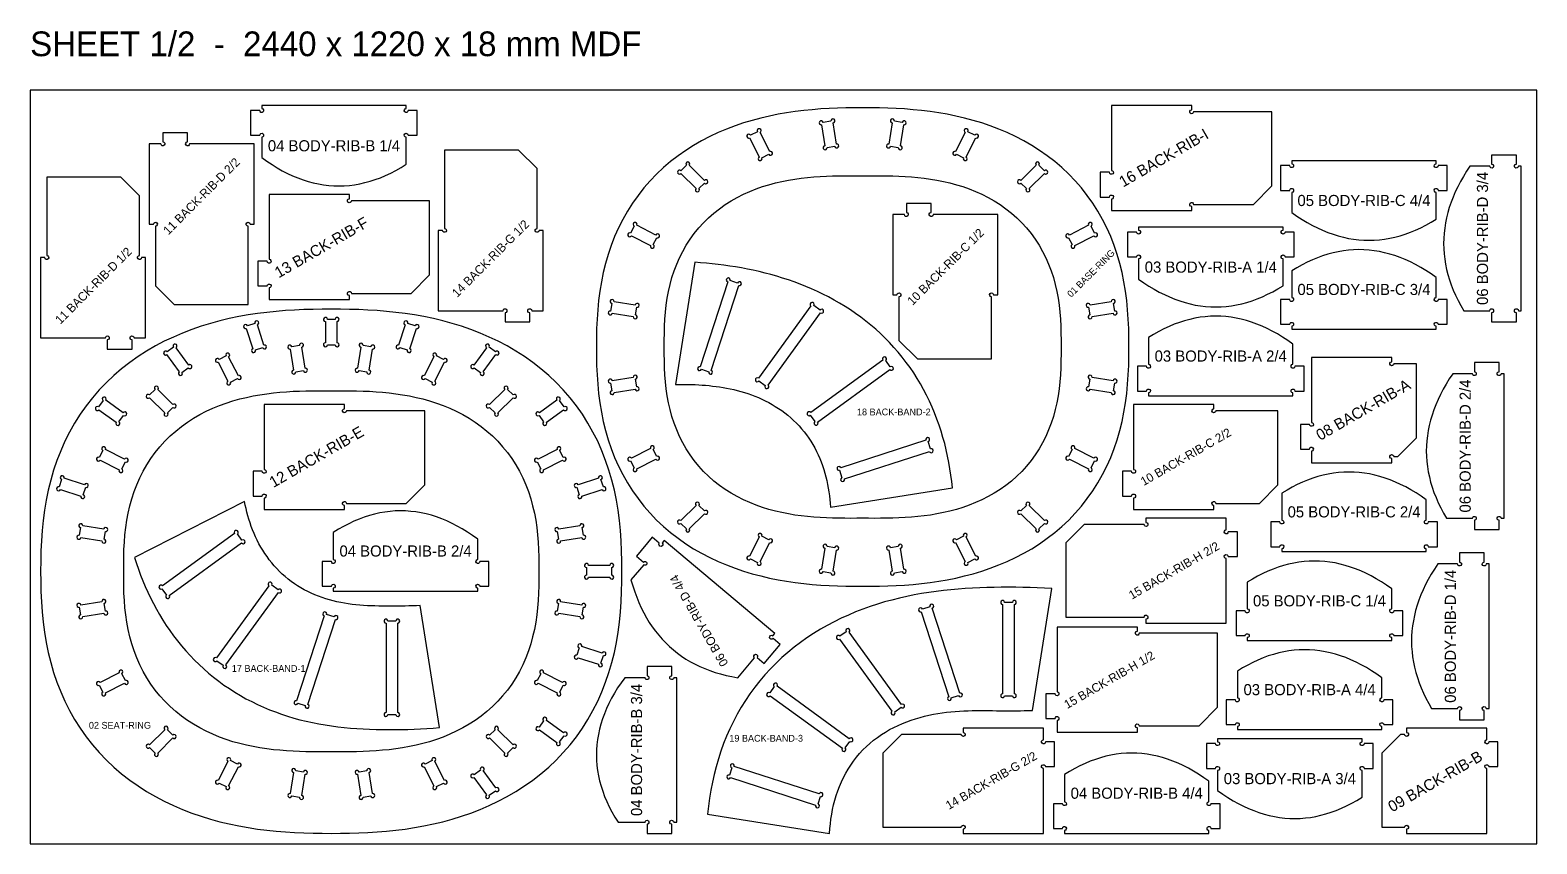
# Model space of a CAD drawing. Header units: millimetres. Extents: x 0 to 2440, y -1470 to 1317.
# Drawn here: x 0 to 2440, y 0 to 1317 of the extents above; entities that cross this region are included whole.
import ezdxf
from ezdxf.enums import TextEntityAlignment as Align

# ---------------------------------------------------------------- set-up
doc = ezdxf.new("R2010")
doc.units = ezdxf.units.MM
for name, color, linetype in [('CUT', 1, 'Continuous'), ('ENGRAVE-LABEL', 3, 'Continuous'), ('REFERENCE-SHEET', 8, 'Continuous')]:
    doc.layers.add(name, color=color, linetype=linetype)

msp = doc.modelspace()

# ---------------------------------------------------------------- linework, layer by layer
at = {"layer": 'CUT'}
for points in [[(375, 1195), (375, 1190.2, -2.414214), (371.8, 1187), (357, 1187), (357, 1147), (371.8, 1147, -2.414214), (375, 1143.8), (375, 1110.8), (383.4, 1104.9), (391.7, 1099.4), (400.1, 1094.3), (408.4, 1089.6), (416.8, 1085.3), (425.1, 1081.4), (433.5, 1077.9), (441.9, 1074.9), (450.2, 1072.2), (458.6, 1070), (466.9, 1068.2), (475.3, 1066.8), (483.6, 1065.8), (492, 1065.2), (500.4, 1065), (508.7, 1065.2), (517.1, 1065.9), (525.4, 1066.9), (533.8, 1068.4), (542.1, 1070.3), (550.5, 1072.5), (558.9, 1075.2), (567.2, 1078.3), (575.6, 1081.8), (583.9, 1085.8), (592.3, 1090.1), (600.6, 1094.8), (609, 1100), (609, 1143.8, -2.414214), (612.2, 1147), (627, 1147), (627, 1187), (612.2, 1187, -2.414214), (609, 1190.2), (609, 1195)], [(1303.1, 1129.2, 2.414214), (1305.8, 1132.8), (1300.4, 1167, 2.414214), (1296.7, 1169.7), (1284.2, 1167.7, 2.414214), (1281.6, 1164), (1287, 1129.9, 2.414214), (1290.7, 1127.2)], [(1405.7, 1127.2, 2.414214), (1409.4, 1129.9), (1414.8, 1164, 2.414214), (1412.2, 1167.7), (1399.7, 1169.7, 2.414214), (1396, 1167), (1390.6, 1132.8, 2.414214), (1393.3, 1129.2)], [(1751, 1195), (1751, 1090.2, -2.414214), (1747.8, 1087), (1733, 1087), (1733, 1047), (1747.8, 1047, -2.414214), (1751, 1043.8), (1751, 1025), (1881, 1025), (1881, 1031.8, -2.414214), (1884.2, 1035), (1981, 1035), (2011, 1065), (2011, 1185), (1884.2, 1185, -2.414214), (1881, 1188.2), (1881, 1195)], [(363, 1133), (258.2, 1133, -2.414214), (255, 1136.2), (255, 1151), (215, 1151), (215, 1136.2, -2.414214), (211.8, 1133), (193, 1133), (193, 1003), (199.8, 1003, -2.414214), (203, 999.8), (203, 903), (233, 873), (353, 873), (353, 999.8, -2.414214), (356.2, 1003), (363, 1003)], [(1196.3, 1116.3, 2.414214), (1197.7, 1120.6), (1182, 1151.4, 2.414214), (1177.7, 1152.8), (1166.4, 1147.1, 2.414214), (1165, 1142.8), (1180.7, 1111.9, 2.414214), (1185, 1110.5)], [(1511.4, 1110.5, 2.414214), (1515.7, 1111.9), (1531.4, 1142.8, 2.414214), (1530, 1147.1), (1518.7, 1152.8, 2.414214), (1514.4, 1151.4), (1498.7, 1120.6, 2.414214), (1500.1, 1116.3)], [(661, 863), (765.8, 863, -2.414214), (769, 859.8), (769, 845), (809, 845), (809, 859.8, -2.414214), (812.2, 863), (831, 863), (831, 993), (824.2, 993, -2.414214), (821, 996.2), (821, 1093), (791, 1123), (671, 1123), (671, 996.2, -2.414214), (667.8, 993), (661, 993)], [(1091.8, 1069.5, 2.414214), (1091.8, 1074), (1067.3, 1098.5, 2.414214), (1062.8, 1098.5), (1053.9, 1089.6, 2.414214), (1053.9, 1085.1), (1078.4, 1060.6, 2.414214), (1082.9, 1060.6)], [(1613.5, 1060.6, 2.414214), (1618, 1060.6), (1642.5, 1085.1, 2.414214), (1642.5, 1089.6), (1633.6, 1098.5, 2.414214), (1629.1, 1098.5), (1604.6, 1074, 2.414214), (1604.6, 1069.5)], [(2043, 1105.8), (2043, 1101, -2.414214), (2039.8, 1097.8), (2025, 1097.8), (2025, 1057.8), (2039.8, 1057.8, -2.414214), (2043, 1054.6), (2043, 1021.9), (2051.4, 1016.1), (2059.7, 1010.7), (2068.1, 1005.7), (2076.4, 1001.1), (2084.8, 996.9), (2093.1, 993.1), (2101.5, 989.7), (2109.9, 986.7), (2118.2, 984.1), (2126.6, 981.9), (2134.9, 980.1), (2143.3, 978.7), (2151.6, 977.8), (2160, 977.2), (2168.4, 977), (2176.7, 977.2), (2185.1, 977.9), (2193.4, 978.9), (2201.8, 980.3), (2210.1, 982.1), (2218.5, 984.4), (2226.9, 987), (2235.2, 990.1), (2243.6, 993.5), (2251.9, 997.4), (2260.3, 1001.6), (2268.6, 1006.3), (2277, 1011.3), (2277, 1054.6, -2.414214), (2280.2, 1057.8), (2295, 1057.8), (2295, 1097.8), (2280.2, 1097.8, -2.414214), (2277, 1101), (2277, 1105.8)], [(2414.8, 1097), (2410, 1097, -2.414214), (2406.8, 1100.2), (2406.8, 1115), (2366.8, 1115), (2366.8, 1100.2, -2.414214), (2363.6, 1097), (2331.7, 1097), (2326.1, 1088.6), (2321, 1080.3), (2316.2, 1071.9), (2311.9, 1063.6), (2307.9, 1055.2), (2304.3, 1046.9), (2301.1, 1038.5), (2298.2, 1030.1), (2295.7, 1021.8), (2293.7, 1013.4), (2292, 1005.1), (2290.7, 996.7), (2289.7, 988.4), (2289.2, 980), (2289, 971.6), (2289.2, 963.3), (2289.8, 954.9), (2290.8, 946.6), (2292.1, 938.2), (2293.9, 929.9), (2296, 921.5), (2298.5, 913.1), (2301.4, 904.8), (2304.7, 896.4), (2308.3, 888.1), (2312.4, 879.7), (2316.8, 871.4), (2321.6, 863), (2363.6, 863, -2.414214), (2366.8, 859.8), (2366.8, 845), (2406.8, 845), (2406.8, 859.8, -2.414214), (2410, 863), (2414.8, 863)], [(17, 819), (121.8, 819, -2.414214), (125, 815.8), (125, 801), (165, 801), (165, 815.8, -2.414214), (168.2, 819), (187, 819), (187, 949), (180.2, 949, -2.414214), (177, 952.2), (177, 1049), (147, 1079), (27, 1079), (27, 952.2, -2.414214), (23.8, 949), (17, 949)], [(387, 1051), (387, 946.2, -2.414214), (383.8, 943), (369, 943), (369, 903), (383.8, 903, -2.414214), (387, 899.8), (387, 881), (517, 881), (517, 887.8, -2.414214), (520.2, 891), (617, 891), (647, 921), (647, 1041), (520.2, 1041, -2.414214), (517, 1044.2), (517, 1051)], [(1567, 1018.6), (1462.2, 1018.6, -2.414214), (1459, 1021.8), (1459, 1036.6), (1419, 1036.6), (1419, 1021.8, -2.414214), (1415.8, 1018.6), (1397, 1018.6), (1397, 888.6), (1403.8, 888.6, -2.414214), (1407, 885.4), (1407, 815), (1437, 785), (1557, 785), (1557, 885.4, -2.414214), (1560.2, 888.6), (1567, 888.6)], [(1014.7, 981.2, 2.414214), (1013.3, 985.5), (982.5, 1001.2, 2.414214), (978.2, 999.8), (972.5, 988.6, 2.414214), (973.8, 984.3), (1004.7, 968.6, 2.414214), (1009, 970)], [(1687.4, 970, 2.414214), (1691.7, 968.6), (1722.6, 984.3, 2.414214), (1723.9, 988.6), (1718.2, 999.8, 2.414214), (1713.9, 1001.2), (1683.1, 985.5, 2.414214), (1681.7, 981.2)], [(1795, 998.2), (1795, 993.4, -2.414214), (1791.8, 990.2), (1777, 990.2), (1777, 950.2), (1791.8, 950.2, -2.414214), (1795, 947), (1795, 914.2), (1803.4, 908.3), (1811.7, 902.9), (1820.1, 897.9), (1828.4, 893.2), (1836.8, 889), (1845.1, 885.2), (1853.5, 881.8), (1861.9, 878.8), (1870.2, 876.1), (1878.6, 873.9), (1886.9, 872.1), (1895.3, 870.8), (1903.6, 869.8), (1912, 869.2), (1920.4, 869), (1928.7, 869.2), (1937.1, 869.9), (1945.4, 870.9), (1953.8, 872.3), (1962.1, 874.2), (1970.5, 876.4), (1978.9, 879.1), (1987.2, 882.1), (1995.6, 885.6), (2003.9, 889.5), (2012.3, 893.7), (2020.6, 898.4), (2029, 903.5), (2029, 947, -2.414214), (2032.2, 950.2), (2047, 950.2), (2047, 990.2), (2032.2, 990.2, -2.414214), (2029, 993.4), (2029, 998.2)], [(2277, 833), (2277, 837.8, -2.414214), (2280.2, 841), (2295, 841), (2295, 881), (2280.2, 881, -2.414214), (2277, 884.2), (2277, 916.9), (2268.6, 922.7), (2260.3, 928.1), (2251.9, 933.1), (2243.6, 937.7), (2235.2, 941.9), (2226.9, 945.7), (2218.5, 949.1), (2210.1, 952.1), (2201.8, 954.7), (2193.4, 956.9), (2185.1, 958.7), (2176.7, 960.1), (2168.4, 961.1), (2160, 961.6), (2151.6, 961.8), (2143.3, 961.6), (2134.9, 961), (2126.6, 959.9), (2118.2, 958.5), (2109.9, 956.7), (2101.5, 954.4), (2093.1, 951.8), (2084.8, 948.8), (2076.4, 945.3), (2068.1, 941.5), (2059.7, 937.2), (2051.4, 932.6), (2043, 927.5), (2043, 884.2, -2.414214), (2039.8, 881), (2025, 881), (2025, 841), (2039.8, 841, -2.414214), (2043, 837.8), (2043, 833)], [(1099, 764.2, 2.414214), (1103, 766.2), (1147.7, 903.8, 2.414214), (1145.7, 907.8), (1133.7, 911.7, 2.414214), (1129.6, 909.6), (1085, 772.1, 2.414214), (1087, 768.1)], [(982.5, 868.5, 2.414214), (979.8, 872.2), (945.6, 877.6, 2.414214), (942, 874.9), (940, 862.5, 2.414214), (942.7, 858.8), (976.8, 853.4, 2.414214), (980.5, 856.1)], [(1715.9, 856.1, 2.414214), (1719.6, 853.4), (1753.7, 858.8, 2.414214), (1756.4, 862.5), (1754.4, 874.9, 2.414214), (1750.8, 877.6), (1716.6, 872.2, 2.414214), (1713.9, 868.5)], [(1190.4, 741.9, 2.414214), (1194.9, 742.6), (1279.9, 859.5, 2.414214), (1279.2, 864), (1269, 871.4, 2.414214), (1264.5, 870.7), (1179.5, 753.7, 2.414214), (1180.2, 749.3)], [(2045, 725), (2045, 729.8, -2.414214), (2048.2, 733), (2063, 733), (2063, 773), (2048.2, 773, -2.414214), (2045, 776.2), (2045, 809), (2036.6, 814.8), (2028.3, 820.3), (2019.9, 825.3), (2011.6, 829.9), (2003.2, 834.1), (1994.9, 838), (1986.5, 841.4), (1978.1, 844.4), (1969.8, 847), (1961.4, 849.2), (1953.1, 851), (1944.7, 852.4), (1936.4, 853.4), (1928, 854), (1919.6, 854.2), (1911.3, 853.9), (1902.9, 853.3), (1894.6, 852.3), (1886.2, 850.8), (1877.9, 849), (1869.5, 846.7), (1861.1, 844.1), (1852.8, 841), (1844.4, 837.5), (1836.1, 833.7), (1827.7, 829.4), (1819.4, 824.7), (1811, 819.6), (1811, 776.2, -2.414214), (1807.8, 773), (1793, 773), (1793, 733), (1807.8, 733, -2.414214), (1811, 729.8), (1811, 725)], [(376.6, 803.4, 2.414214), (378.7, 807.4), (368, 840.3, 2.414214), (364, 842.4), (352, 838.5, 2.414214), (349.9, 834.4), (360.6, 801.5, 2.414214), (364.7, 799.5)], [(494, 807.9, 2.414214), (497.2, 811.1), (497.2, 845.7, 2.414214), (494, 848.9), (481.4, 848.9, 2.414214), (478.2, 845.7), (478.2, 811.1, 2.414214), (481.4, 807.9)], [(610.7, 799.5, 2.414214), (614.8, 801.5), (625.5, 834.4, 2.414214), (623.4, 838.5), (611.4, 842.4, 2.414214), (607.4, 840.3), (596.7, 807.4, 2.414214), (598.8, 803.4)], [(256.1, 770.6, 2.414214), (256.8, 775.1), (236.5, 803.1, 2.414214), (232, 803.8), (221.8, 796.4, 2.414214), (221.1, 791.9), (241.5, 763.9, 2.414214), (245.9, 763.2)], [(442.6, 766.2, 2.414214), (445.3, 769.8), (439.9, 804, 2.414214), (436.2, 806.7), (423.7, 804.7, 2.414214), (421.1, 801), (426.5, 766.9, 2.414214), (430.2, 764.2)], [(545.2, 764.2, 2.414214), (548.9, 766.9), (554.3, 801, 2.414214), (551.7, 804.7), (539.2, 806.7, 2.414214), (535.5, 804), (530.1, 769.8, 2.414214), (532.8, 766.2)], [(729.5, 763.2, 2.414214), (733.9, 763.9), (754.3, 791.9, 2.414214), (753.6, 796.4), (743.4, 803.8, 2.414214), (738.9, 803.1), (718.6, 775.1, 2.414214), (719.3, 770.6)], [(335.8, 753.3, 2.414214), (337.2, 757.6), (321.5, 788.4, 2.414214), (317.2, 789.8), (305.9, 784.1, 2.414214), (304.5, 779.8), (320.2, 748.9, 2.414214), (324.5, 747.5)], [(650.9, 747.5, 2.414214), (655.2, 748.9), (670.9, 779.8, 2.414214), (669.5, 784.1), (658.2, 789.8, 2.414214), (653.9, 788.4), (638.2, 757.6, 2.414214), (639.6, 753.3)], [(1270.8, 683.5, 2.414214), (1275.3, 682.8), (1392.2, 767.8, 2.414214), (1393, 772.3), (1385.6, 782.5, 2.414214), (1381.1, 783.2), (1264.1, 698.2, 2.414214), (1263.4, 693.7)], [(2075, 787), (2075, 682.2, -2.414214), (2071.8, 679), (2057, 679), (2057, 639), (2071.8, 639, -2.414214), (2075, 635.8), (2075, 617), (2205, 617), (2205, 623.8, -2.414214), (2208.2, 627), (2215, 627), (2245, 657), (2245, 777), (2208.2, 777, -2.414214), (2205, 780.2), (2205, 787)], [(980.5, 752.3, 2.414214), (976.8, 755), (942.7, 749.6, 2.414214), (940, 745.9), (942, 733.5, 2.414214), (945.6, 730.8), (979.8, 736.2, 2.414214), (982.5, 739.9)], [(1713.9, 739.9, 2.414214), (1716.6, 736.2), (1750.8, 730.8, 2.414214), (1754.4, 733.5), (1756.4, 745.9, 2.414214), (1753.7, 749.6), (1719.6, 755, 2.414214), (1715.9, 752.3)], [(2386.8, 761), (2382, 761, -2.414214), (2378.8, 764.2), (2378.8, 779), (2338.8, 779), (2338.8, 764.2, -2.414214), (2335.6, 761), (2303.7, 761), (2298.1, 752.6), (2293, 744.3), (2288.2, 735.9), (2283.9, 727.6), (2279.9, 719.2), (2276.3, 710.9), (2273.1, 702.5), (2270.2, 694.1), (2267.7, 685.8), (2265.7, 677.4), (2264, 669.1), (2262.7, 660.7), (2261.7, 652.4), (2261.2, 644), (2261, 635.6), (2261.2, 627.3), (2261.8, 618.9), (2262.8, 610.6), (2264.1, 602.2), (2265.9, 593.9), (2268, 585.5), (2270.5, 577.1), (2273.4, 568.8), (2276.7, 560.4), (2280.3, 552.1), (2284.4, 543.7), (2288.8, 535.4), (2293.6, 527), (2335.6, 527, -2.414214), (2338.8, 523.8), (2338.8, 509), (2378.8, 509), (2378.8, 523.8, -2.414214), (2382, 527), (2386.8, 527)], [(231.3, 706.5, 2.414214), (231.3, 711), (206.8, 735.5, 2.414214), (202.3, 735.5), (193.4, 726.6, 2.414214), (193.4, 722.1), (217.9, 697.6, 2.414214), (222.4, 697.6)], [(753, 697.6, 2.414214), (757.5, 697.6), (782, 722.1, 2.414214), (782, 726.6), (773.1, 735.5, 2.414214), (768.6, 735.5), (744.1, 711, 2.414214), (744.1, 706.5)], [(151.3, 693.4, 2.414214), (150.6, 697.9), (122.6, 718.2, 2.414214), (118.1, 717.5), (110.7, 707.3, 2.414214), (111.4, 702.8), (139.4, 682.5, 2.414214), (143.9, 683.2)], [(379, 711), (379, 606.2, -2.414214), (375.8, 603), (361, 603), (361, 563), (375.8, 563, -2.414214), (379, 559.8), (379, 541), (509, 541), (509, 547.8, -2.414214), (512.2, 551), (609, 551), (639, 581), (639, 701), (512.2, 701, -2.414214), (509, 704.2), (509, 711)], [(831.5, 683.2, 2.414214), (836, 682.5), (864, 702.8, 2.414214), (864.7, 707.3), (857.3, 717.5, 2.414214), (852.8, 718.2), (824.8, 697.9, 2.414214), (824.1, 693.4)], [(1787, 711), (1787, 606.2, -2.414214), (1783.8, 603), (1769, 603), (1769, 563), (1783.8, 563, -2.414214), (1787, 559.8), (1787, 541), (1917, 541), (1917, 547.8, -2.414214), (1920.2, 551), (1990.6, 551), (2020.6, 581), (2020.6, 701), (1920.2, 701, -2.414214), (1917, 704.2), (1917, 711)], [(154.2, 618.2, 2.414214), (152.8, 622.5), (122, 638.2, 2.414214), (117.7, 636.8), (112, 625.6, 2.414214), (113.3, 621.3), (144.2, 605.6, 2.414214), (148.5, 607)], [(826.9, 607, 2.414214), (831.2, 605.6), (862.1, 621.3, 2.414214), (863.4, 625.6), (857.7, 636.8, 2.414214), (853.4, 638.2), (822.6, 622.5, 2.414214), (821.2, 618.2)], [(1009, 638.4, 2.414214), (1004.7, 639.8), (973.8, 624.1, 2.414214), (972.5, 619.8), (978.2, 608.6, 2.414214), (982.5, 607.2), (1013.3, 622.9, 2.414214), (1014.7, 627.2)], [(1314.7, 592.7, 2.414214), (1318.7, 590.6), (1456.2, 635.3, 2.414214), (1458.3, 639.3), (1454.4, 651.3, 2.414214), (1450.4, 653.4), (1312.8, 608.7, 2.414214), (1310.8, 604.7)], [(1681.7, 627.2, 2.414214), (1683.1, 622.9), (1713.9, 607.2, 2.414214), (1718.2, 608.6), (1723.9, 619.8, 2.414214), (1722.6, 624.1), (1691.7, 639.8, 2.414214), (1687.4, 638.4)], [(90, 577.1, 2.414214), (87.9, 581.1), (55, 591.8, 2.414214), (51, 589.7), (47.1, 577.7, 2.414214), (49.1, 573.7), (82, 563, 2.414214), (86.1, 565.1)], [(889.3, 565.1, 2.414214), (893.4, 563), (926.3, 573.7, 2.414214), (928.3, 577.7), (924.4, 589.7, 2.414214), (920.4, 591.8), (887.5, 581.1, 2.414214), (885.4, 577.1)], [(2261, 473), (2261, 477.8, -2.414214), (2264.2, 481), (2279, 481), (2279, 521), (2264.2, 521, -2.414214), (2261, 524.2), (2261, 556.9), (2252.6, 562.7), (2244.3, 568.1), (2235.9, 573.1), (2227.6, 577.7), (2219.2, 581.9), (2210.9, 585.7), (2202.5, 589.1), (2194.1, 592.1), (2185.8, 594.7), (2177.4, 596.9), (2169.1, 598.7), (2160.7, 600.1), (2152.4, 601.1), (2144, 601.6), (2135.6, 601.8), (2127.3, 601.6), (2118.9, 601), (2110.6, 599.9), (2102.2, 598.5), (2093.9, 596.7), (2085.5, 594.4), (2077.1, 591.8), (2068.8, 588.8), (2060.4, 585.3), (2052.1, 581.5), (2043.7, 577.2), (2035.4, 572.6), (2027, 567.5), (2027, 524.2, -2.414214), (2023.8, 521), (2009, 521), (2009, 481), (2023.8, 481, -2.414214), (2027, 477.8), (2027, 473)], [(725, 409), (725, 413.8, -2.414214), (728.2, 417), (743, 417), (743, 457), (728.2, 457, -2.414214), (725, 460.2), (725, 493.2), (716.6, 499.1), (708.3, 504.6), (699.9, 509.7), (691.6, 514.4), (683.2, 518.7), (674.9, 522.6), (666.5, 526.1), (658.1, 529.1), (649.8, 531.8), (641.4, 534), (633.1, 535.8), (624.7, 537.2), (616.4, 538.2), (608, 538.8), (599.6, 539), (591.3, 538.8), (582.9, 538.1), (574.6, 537.1), (566.2, 535.6), (557.9, 533.7), (549.5, 531.5), (541.1, 528.8), (532.8, 525.7), (524.4, 522.2), (516.1, 518.2), (507.7, 513.9), (499.4, 509.2), (491, 504), (491, 460.2, -2.414214), (487.8, 457), (473, 457), (473, 417), (487.8, 417, -2.414214), (491, 413.8), (491, 409)], [(1082.9, 547.8, 2.414214), (1078.4, 547.8), (1053.9, 523.3, 2.414214), (1053.9, 518.8), (1062.8, 509.9, 2.414214), (1067.3, 509.9), (1091.8, 534.4, 2.414214), (1091.8, 538.9)], [(1604.6, 538.9, 2.414214), (1604.6, 534.4), (1629.1, 509.9, 2.414214), (1633.6, 509.9), (1642.5, 518.8, 2.414214), (1642.5, 523.3), (1618, 547.8, 2.414214), (1613.5, 547.8)], [(122, 505.5, 2.414214), (119.3, 509.2), (85.1, 514.6, 2.414214), (81.5, 511.9), (79.5, 499.5, 2.414214), (82.2, 495.8), (116.3, 490.4, 2.414214), (120, 493.1)], [(855.4, 493.1, 2.414214), (859.1, 490.4), (893.2, 495.8, 2.414214), (895.9, 499.5), (893.9, 511.9, 2.414214), (890.3, 514.6), (856.1, 509.2, 2.414214), (853.4, 505.5)], [(1937, 357), (1937, 461.8, -2.414214), (1940.2, 465), (1955, 465), (1955, 505), (1940.2, 505, -2.414214), (1937, 508.2), (1937, 527), (1807, 527), (1807, 520.2, -2.414214), (1803.8, 517), (1707, 517), (1677, 487), (1677, 367), (1803.8, 367, -2.414214), (1807, 363.8), (1807, 357)], [(335.6, 501.7, 2.414214), (331.2, 502.4), (214.2, 417.4, 2.414214), (213.5, 413), (220.9, 402.8, 2.414214), (225.4, 402.1), (342.3, 487.1, 2.414214), (343, 491.5)], [(1026.5, 490.9), (1023.4, 487.2, -2.414214), (1018.9, 486.8), (1007.5, 496.3), (981.8, 465.7), (993.2, 456.1, -2.414214), (993.6, 451.6), (973, 427.1), (975.9, 417.5), (979, 408.2), (982.3, 399.2), (985.9, 390.5), (989.7, 382.1), (993.8, 373.9), (998.1, 366.1), (1002.7, 358.5), (1007.5, 351.3), (1012.6, 344.3), (1017.9, 337.6), (1023.5, 331.3), (1029.3, 325.2), (1035.3, 319.4), (1041.6, 313.9), (1048.1, 308.7), (1054.9, 303.8), (1062, 299.1), (1069.2, 294.8), (1076.8, 290.8), (1084.5, 287), (1092.5, 283.6), (1100.8, 280.4), (1109.3, 277.5), (1118.1, 275), (1127, 272.7), (1136.3, 270.7), (1145.8, 269), (1172.8, 301.2, -2.414214), (1177.3, 301.6), (1188.7, 292.1), (1214.4, 322.7), (1203, 332.3, -2.414214), (1202.6, 336.8), (1205.7, 340.4)], [(1185, 497.9, 2.414214), (1180.7, 496.5), (1165, 465.6, 2.414214), (1166.4, 461.3), (1177.7, 455.6, 2.414214), (1182, 457), (1197.7, 487.8, 2.414214), (1196.3, 492.1)], [(1500.1, 492.1, 2.414214), (1498.7, 487.8), (1514.4, 457, 2.414214), (1518.7, 455.6), (1530, 461.3, 2.414214), (1531.4, 465.6), (1515.7, 496.5, 2.414214), (1511.4, 497.9)], [(1290.7, 481.2, 2.414214), (1287, 478.5), (1281.6, 444.4, 2.414214), (1284.2, 440.7), (1296.7, 438.7, 2.414214), (1300.4, 441.4), (1305.8, 475.6, 2.414214), (1303.1, 479.2)], [(1393.3, 479.2, 2.414214), (1390.6, 475.6), (1396, 441.4, 2.414214), (1399.7, 438.7), (1412.2, 440.7, 2.414214), (1414.8, 444.4), (1409.4, 478.5, 2.414214), (1405.7, 481.2)], [(2362.8, 453), (2358, 453, -2.414214), (2354.8, 456.2), (2354.8, 471), (2314.8, 471), (2314.8, 456.2, -2.414214), (2311.6, 453), (2279.7, 453), (2274.1, 444.6), (2269, 436.3), (2264.2, 427.9), (2259.9, 419.6), (2255.9, 411.2), (2252.3, 402.9), (2249.1, 394.5), (2246.2, 386.1), (2243.7, 377.8), (2241.7, 369.4), (2240, 361.1), (2238.7, 352.7), (2237.7, 344.4), (2237.2, 336), (2237, 327.6), (2237.2, 319.3), (2237.8, 310.9), (2238.8, 302.6), (2240.1, 294.2), (2241.9, 285.9), (2244, 277.5), (2246.5, 269.1), (2249.4, 260.8), (2252.7, 252.4), (2256.3, 244.1), (2260.4, 235.7), (2264.8, 227.4), (2269.6, 219), (2311.6, 219, -2.414214), (2314.8, 215.8), (2314.8, 201), (2354.8, 201), (2354.8, 215.8, -2.414214), (2358, 219), (2362.8, 219)], [(900.9, 434.9, 2.414214), (904.1, 431.7), (938.7, 431.7, 2.414214), (941.9, 434.9), (941.9, 447.5, 2.414214), (938.7, 450.7), (904.1, 450.7, 2.414214), (900.9, 447.5)], [(2205, 329), (2205, 333.8, -2.414214), (2208.2, 337), (2223, 337), (2223, 377), (2208.2, 377, -2.414214), (2205, 380.2), (2205, 412.9), (2196.6, 418.7), (2188.3, 424.1), (2179.9, 429.1), (2171.6, 433.7), (2163.2, 437.9), (2154.9, 441.7), (2146.5, 445.1), (2138.1, 448.1), (2129.8, 450.7), (2121.4, 452.9), (2113.1, 454.7), (2104.7, 456.1), (2096.4, 457.1), (2088, 457.6), (2079.6, 457.8), (2071.3, 457.6), (2062.9, 457), (2054.6, 455.9), (2046.2, 454.5), (2037.9, 452.7), (2029.5, 450.4), (2021.1, 447.8), (2012.8, 444.8), (2004.4, 441.3), (1996.1, 437.5), (1987.7, 433.2), (1979.4, 428.6), (1971, 423.5), (1971, 380.2, -2.414214), (1967.8, 377), (1953, 377), (1953, 337), (1967.8, 337, -2.414214), (1971, 333.8), (1971, 329)], [(391.2, 418.6, 2.414214), (386.7, 417.8), (301.7, 300.9, 2.414214), (302.4, 296.4), (312.6, 289, 2.414214), (317.1, 289.7), (402.1, 406.7, 2.414214), (401.4, 411.1)], [(120, 389.3, 2.414214), (116.3, 392), (82.2, 386.6, 2.414214), (79.5, 382.9), (81.5, 370.5, 2.414214), (85.1, 367.8), (119.3, 373.2, 2.414214), (122, 376.9)], [(853.4, 376.9, 2.414214), (856.1, 373.2), (890.3, 367.8, 2.414214), (893.9, 370.5), (895.9, 382.9, 2.414214), (893.2, 386.6), (859.1, 392, 2.414214), (855.4, 389.3)], [(1590.7, 239.8, 2.414214), (1593.9, 243), (1593.9, 387.6, 2.414214), (1590.7, 390.8), (1578.1, 390.8, 2.414214), (1574.9, 387.6), (1574.9, 243, 2.414214), (1578.1, 239.8)], [(480.2, 371.2, 2.414214), (476.2, 369.1), (431.5, 231.6, 2.414214), (433.6, 227.6), (445.6, 223.7, 2.414214), (449.6, 225.7), (494.3, 363.2, 2.414214), (492.2, 367.3)], [(1503.6, 240.1, 2.414214), (1505.6, 244.1), (1461, 381.6, 2.414214), (1456.9, 383.7), (1444.9, 379.8, 2.414214), (1442.9, 375.8), (1487.6, 238.2, 2.414214), (1491.6, 236.2)], [(579.5, 360.5, 2.414214), (576.3, 357.3), (576.3, 212.7, 2.414214), (579.5, 209.5), (592.1, 209.5, 2.414214), (595.3, 212.7), (595.3, 357.3, 2.414214), (592.1, 360.5)], [(1410.4, 221.3, 2.414214), (1411.1, 225.7), (1326.1, 342.7, 2.414214), (1321.6, 343.4), (1311.4, 336, 2.414214), (1310.7, 331.5), (1395.7, 214.6, 2.414214), (1400.2, 213.9)], [(1663, 351), (1663, 246.2, -2.414214), (1659.8, 243), (1645, 243), (1645, 203), (1659.8, 203, -2.414214), (1663, 199.8), (1663, 181), (1793, 181), (1793, 187.8, -2.414214), (1796.2, 191), (1893, 191), (1923, 221), (1923, 341), (1796.2, 341, -2.414214), (1793, 344.2), (1793, 351)], [(885.4, 305.3, 2.414214), (887.5, 301.3), (920.4, 290.6, 2.414214), (924.4, 292.7), (928.3, 304.7, 2.414214), (926.3, 308.7), (893.4, 319.4, 2.414214), (889.3, 317.3)], [(2189, 185), (2189, 189.8, -2.414214), (2192.2, 193), (2207, 193), (2207, 233), (2192.2, 233, -2.414214), (2189, 236.2), (2189, 269), (2180.6, 274.8), (2172.3, 280.3), (2163.9, 285.3), (2155.6, 289.9), (2147.2, 294.1), (2138.9, 298), (2130.5, 301.4), (2122.1, 304.4), (2113.8, 307), (2105.4, 309.2), (2097.1, 311), (2088.7, 312.4), (2080.4, 313.4), (2072, 314), (2063.6, 314.2), (2055.3, 313.9), (2046.9, 313.3), (2038.6, 312.3), (2030.2, 310.8), (2021.9, 309), (2013.5, 306.7), (2005.1, 304.1), (1996.8, 301), (1988.4, 297.5), (1980.1, 293.7), (1971.7, 289.4), (1963.4, 284.7), (1955, 279.6), (1955, 236.2, -2.414214), (1951.8, 233), (1937, 233), (1937, 193), (1951.8, 193, -2.414214), (1955, 189.8), (1955, 185)], [(148.5, 275.4, 2.414214), (144.2, 276.8), (113.3, 261.1, 2.414214), (112, 256.8), (117.7, 245.6, 2.414214), (122, 244.2), (152.8, 259.9, 2.414214), (154.2, 264.2)], [(821.2, 264.2, 2.414214), (822.6, 259.9), (853.4, 244.2, 2.414214), (857.7, 245.6), (863.4, 256.8, 2.414214), (862.1, 261.1), (831.2, 276.8, 2.414214), (826.9, 275.4)], [(1047, 269), (1042.2, 269, -2.414214), (1039, 272.2), (1039, 287), (999, 287), (999, 272.2, -2.414214), (995.8, 269), (962.8, 269), (956.9, 260.6), (951.4, 252.3), (946.3, 243.9), (941.6, 235.6), (937.3, 227.2), (933.4, 218.9), (929.9, 210.5), (926.9, 202.1), (924.2, 193.8), (922, 185.4), (920.2, 177.1), (918.8, 168.7), (917.8, 160.4), (917.2, 152), (917, 143.6), (917.2, 135.3), (917.9, 126.9), (918.9, 118.6), (920.4, 110.2), (922.3, 101.9), (924.5, 93.5), (927.2, 85.1), (930.3, 76.8), (933.8, 68.4), (937.8, 60.1), (942.1, 51.7), (946.8, 43.4), (952, 35), (995.8, 35, -2.414214), (999, 31.8), (999, 17), (1039, 17), (1039, 31.8, -2.414214), (1042.2, 35), (1047, 35)], [(1327.2, 165.7, 2.414214), (1326.5, 170.2), (1209.5, 255.2, 2.414214), (1205, 254.5), (1197.6, 244.3, 2.414214), (1198.4, 239.8), (1315.3, 154.8, 2.414214), (1319.8, 155.5)], [(824.1, 189, 2.414214), (824.8, 184.5), (852.8, 164.2, 2.414214), (857.3, 164.9), (864.7, 175.1, 2.414214), (864, 179.6), (836, 199.9, 2.414214), (831.5, 199.2)], [(222.4, 184.8, 2.414214), (217.9, 184.8), (193.4, 160.3, 2.414214), (193.4, 155.8), (202.3, 146.9, 2.414214), (206.8, 146.9), (231.3, 171.4, 2.414214), (231.3, 175.9)], [(744.1, 175.9, 2.414214), (744.1, 171.4), (768.6, 146.9, 2.414214), (773.1, 146.9), (782, 155.8, 2.414214), (782, 160.3), (757.5, 184.8, 2.414214), (753, 184.8)], [(1641, 17), (1641, 121.8, -2.414214), (1644.2, 125), (1659, 125), (1659, 165), (1644.2, 165, -2.414214), (1641, 168.2), (1641, 187), (1511, 187), (1511, 180.2, -2.414214), (1507.8, 177), (1411, 177), (1381, 147), (1381, 27), (1507.8, 27, -2.414214), (1511, 23.8), (1511, 17)], [(2359, 17), (2359, 121.8, -2.414214), (2362.2, 125), (2377, 125), (2377, 165), (2362.2, 165, -2.414214), (2359, 168.2), (2359, 187), (2229, 187), (2229, 180.2, -2.414214), (2225.8, 177), (2219, 177), (2189, 147), (2189, 27), (2225.8, 27, -2.414214), (2229, 23.8), (2229, 17)], [(1909, 17), (1909, 21.8, -2.414214), (1912.2, 25), (1927, 25), (1927, 65), (1912.2, 65, -2.414214), (1909, 68.2), (1909, 101.2), (1900.6, 107.1), (1892.3, 112.6), (1883.9, 117.7), (1875.6, 122.4), (1867.2, 126.7), (1858.9, 130.6), (1850.5, 134.1), (1842.1, 137.1), (1833.8, 139.8), (1825.4, 142), (1817.1, 143.8), (1808.7, 145.2), (1800.4, 146.2), (1792, 146.8), (1783.6, 147), (1775.3, 146.8), (1766.9, 146.1), (1758.6, 145.1), (1750.2, 143.6), (1741.9, 141.7), (1733.5, 139.5), (1725.1, 136.8), (1716.8, 133.7), (1708.4, 130.2), (1700.1, 126.2), (1691.7, 121.9), (1683.4, 117.2), (1675, 112), (1675, 68.2, -2.414214), (1671.8, 65), (1657, 65), (1657, 25), (1671.8, 25, -2.414214), (1675, 21.8), (1675, 17)], [(1923, 170.2), (1923, 165.4, -2.414214), (1919.8, 162.2), (1905, 162.2), (1905, 122.2), (1919.8, 122.2, -2.414214), (1923, 119), (1923, 86.2), (1931.4, 80.3), (1939.7, 74.9), (1948.1, 69.9), (1956.4, 65.2), (1964.8, 61), (1973.1, 57.2), (1981.5, 53.8), (1989.9, 50.8), (1998.2, 48.1), (2006.6, 45.9), (2014.9, 44.1), (2023.3, 42.8), (2031.6, 41.8), (2040, 41.2), (2048.4, 41), (2056.7, 41.2), (2065.1, 41.9), (2073.4, 42.9), (2081.8, 44.3), (2090.1, 46.2), (2098.5, 48.4), (2106.9, 51.1), (2115.2, 54.1), (2123.6, 57.6), (2131.9, 61.5), (2140.3, 65.7), (2148.6, 70.4), (2157, 75.5), (2157, 119, -2.414214), (2160.2, 122.2), (2175, 122.2), (2175, 162.2), (2160.2, 162.2, -2.414214), (2157, 165.4), (2157, 170.2)], [(324.5, 134.9, 2.414214), (320.2, 133.5), (304.5, 102.6, 2.414214), (305.9, 98.3), (317.2, 92.6, 2.414214), (321.5, 94), (337.2, 124.8, 2.414214), (335.8, 129.1)], [(639.6, 129.1, 2.414214), (638.2, 124.8), (653.9, 94, 2.414214), (658.2, 92.6), (669.5, 98.3, 2.414214), (670.9, 102.6), (655.2, 133.5, 2.414214), (650.9, 134.9)], [(719.3, 111.8, 2.414214), (718.6, 107.3), (738.9, 79.3, 2.414214), (743.4, 78.6), (753.6, 86, 2.414214), (754.3, 90.5), (733.9, 118.5, 2.414214), (729.5, 119.2)], [(1279.8, 76.7, 2.414214), (1277.8, 80.7), (1140.2, 125.4, 2.414214), (1136.2, 123.3), (1132.3, 111.3, 2.414214), (1134.4, 107.3), (1271.9, 62.6, 2.414214), (1275.9, 64.7)], [(430.2, 118.2, 2.414214), (426.5, 115.5), (421.1, 81.4, 2.414214), (423.7, 77.7), (436.2, 75.7, 2.414214), (439.9, 78.4), (445.3, 112.6, 2.414214), (442.6, 116.2)], [(532.8, 116.2, 2.414214), (530.1, 112.6), (535.5, 78.4, 2.414214), (539.2, 75.7), (551.7, 77.7, 2.414214), (554.3, 81.4), (548.9, 115.5, 2.414214), (545.2, 118.2)]]:
    msp.add_lwpolyline(points, format="xyb", close=True, dxfattribs=at)
for points in [[(1779.4, 804.2), (1779.3, 819.3), (1779, 834.3), (1778.4, 849.4), (1777.3, 864.5), (1775.8, 879.6), (1773.9, 894.7), (1771.4, 909.7), (1768.3, 924.7), (1764.6, 939.5), (1760.4, 954.2), (1755.4, 968.7), (1749.9, 983), (1743.6, 997.1), (1736.7, 1010.8), (1729.1, 1024.1), (1720.9, 1037.1), (1712, 1049.6), (1702.6, 1061.7), (1692.5, 1073.2), (1681.9, 1084.2), (1670.8, 1094.7), (1659.2, 1104.5), (1647.2, 1113.8), (1634.8, 1122.5), (1622.1, 1130.6), (1609, 1138.1), (1595.8, 1145), (1582.3, 1151.3), (1568.7, 1157), (1554.9, 1162.2), (1541.1, 1166.9), (1527.2, 1171.1), (1513.2, 1174.8), (1499.3, 1178.1), (1485.3, 1180.9), (1471.4, 1183.3), (1457.5, 1185.3), (1443.7, 1187), (1429.9, 1188.4), (1416.1, 1189.5), (1402.5, 1190.3), (1388.8, 1190.8), (1375.3, 1191.2), (1361.7, 1191.4), (1348.2, 1191.4), (1334.7, 1191.4), (1321.1, 1191.2), (1307.6, 1190.8), (1293.9, 1190.3), (1280.3, 1189.5), (1266.5, 1188.4), (1252.7, 1187), (1238.9, 1185.3), (1225, 1183.3), (1211.1, 1180.9), (1197.1, 1178.1), (1183.2, 1174.8), (1169.2, 1171.1), (1155.3, 1166.9), (1141.5, 1162.2), (1127.7, 1157), (1114.1, 1151.3), (1100.6, 1145), (1087.4, 1138.1), (1074.3, 1130.6), (1061.6, 1122.5), (1049.2, 1113.8), (1037.2, 1104.5), (1025.6, 1094.7), (1014.5, 1084.2), (1003.9, 1073.2), (993.8, 1061.7), (984.4, 1049.6), (975.5, 1037.1), (967.3, 1024.1), (959.7, 1010.8), (952.8, 997.1), (946.5, 983), (941, 968.7), (936, 954.2), (931.8, 939.5), (928.1, 924.7), (925, 909.7), (922.5, 894.7), (920.6, 879.6), (919.1, 864.5), (918, 849.4), (917.4, 834.3), (917.1, 819.3), (917, 804.2), (917.1, 789.1), (917.4, 774.1), (918, 759), (919.1, 743.9), (920.6, 728.8), (922.5, 713.7), (925, 698.7), (928.1, 683.7), (931.8, 668.9), (936, 654.2), (941, 639.7), (946.5, 625.4), (952.8, 611.3), (959.7, 597.6), (967.3, 584.3), (975.5, 571.3), (984.4, 558.8), (993.8, 546.7), (1003.9, 535.2), (1014.5, 524.2), (1025.6, 513.7), (1037.2, 503.9), (1049.2, 494.6), (1061.6, 485.9), (1074.3, 477.8), (1087.4, 470.3), (1100.6, 463.4), (1114.1, 457.1), (1127.7, 451.4), (1141.5, 446.2), (1155.3, 441.5), (1169.2, 437.3), (1183.2, 433.6), (1197.1, 430.3), (1211.1, 427.5), (1225, 425.1), (1238.9, 423.1), (1252.7, 421.4), (1266.5, 420), (1280.3, 418.9), (1293.9, 418.1), (1307.6, 417.6), (1321.1, 417.2), (1334.7, 417), (1348.2, 417), (1361.7, 417), (1375.3, 417.2), (1388.8, 417.6), (1402.5, 418.1), (1416.1, 418.9), (1429.9, 420), (1443.7, 421.4), (1457.5, 423.1), (1471.4, 425.1), (1485.3, 427.5), (1499.3, 430.3), (1513.2, 433.6), (1527.2, 437.3), (1541.1, 441.5), (1554.9, 446.2), (1568.7, 451.4), (1582.3, 457.1), (1595.8, 463.4), (1609, 470.3), (1622.1, 477.8), (1634.8, 485.9), (1647.2, 494.6), (1659.2, 503.9), (1670.8, 513.7), (1681.9, 524.2), (1692.5, 535.2), (1702.6, 546.7), (1712, 558.8), (1720.9, 571.3), (1729.1, 584.3), (1736.7, 597.6), (1743.6, 611.3), (1749.9, 625.4), (1755.4, 639.7), (1760.4, 654.2), (1764.6, 668.9), (1768.3, 683.7), (1771.4, 698.7), (1773.9, 713.7), (1775.8, 728.8), (1777.3, 743.9), (1778.4, 759), (1779, 774.1), (1779.3, 789.1)], [(1669.4, 793), (1669.3, 781.7), (1669, 770.5), (1668.4, 759.2), (1667.5, 747.9), (1666.3, 736.6), (1664.6, 725.3), (1662.6, 714.1), (1660, 702.9), (1657, 691.8), (1653.4, 680.9), (1649.4, 670.1), (1644.7, 659.6), (1639.6, 649.3), (1633.9, 639.3), (1627.6, 629.6), (1620.9, 620.3), (1613.6, 611.4), (1605.8, 602.9), (1597.6, 594.9), (1589, 587.3), (1580.1, 580.3), (1570.8, 573.7), (1561.2, 567.6), (1551.4, 562.1), (1541.3, 557), (1531.1, 552.4), (1520.8, 548.3), (1510.4, 544.6), (1499.9, 541.4), (1489.4, 538.6), (1478.9, 536.2), (1468.5, 534.1), (1458, 532.3), (1447.7, 530.9), (1437.4, 529.7), (1427.2, 528.8), (1417, 528.1), (1407, 527.6), (1397, 527.2), (1387.2, 527), (1377.3, 527), (1367.6, 526.9), (1357.9, 527), (1348.2, 527), (1338.5, 527), (1328.8, 526.9), (1319.1, 527), (1309.2, 527), (1299.4, 527.2), (1289.4, 527.6), (1279.4, 528.1), (1269.2, 528.8), (1259, 529.7), (1248.7, 530.9), (1238.4, 532.3), (1227.9, 534.1), (1217.5, 536.2), (1207, 538.6), (1196.5, 541.4), (1186, 544.6), (1175.6, 548.3), (1165.3, 552.4), (1155.1, 557), (1145, 562.1), (1135.2, 567.6), (1125.6, 573.7), (1116.3, 580.3), (1107.4, 587.3), (1098.8, 594.9), (1090.6, 602.9), (1082.8, 611.4), (1075.5, 620.3), (1068.8, 629.6), (1062.5, 639.3), (1056.8, 649.3), (1051.7, 659.6), (1047, 670.1), (1043, 680.9), (1039.4, 691.8), (1036.4, 702.9), (1033.8, 714.1), (1031.8, 725.3), (1030.1, 736.6), (1028.9, 747.9), (1028, 759.2), (1027.4, 770.5), (1027.1, 781.7), (1027, 793), (1027, 804.2), (1027, 815.4), (1027.1, 826.7), (1027.4, 837.9), (1028, 849.2), (1028.9, 860.5), (1030.1, 871.8), (1031.8, 883.1), (1033.8, 894.3), (1036.4, 905.5), (1039.4, 916.6), (1043, 927.5), (1047, 938.3), (1051.7, 948.8), (1056.8, 959.1), (1062.5, 969.1), (1068.8, 978.8), (1075.5, 988.1), (1082.8, 997), (1090.6, 1005.5), (1098.8, 1013.5), (1107.4, 1021.1), (1116.3, 1028.1), (1125.6, 1034.7), (1135.2, 1040.8), (1145, 1046.3), (1155.1, 1051.4), (1165.3, 1056), (1175.6, 1060.1), (1186, 1063.8), (1196.5, 1067), (1207, 1069.8), (1217.5, 1072.2), (1227.9, 1074.3), (1238.4, 1076.1), (1248.7, 1077.5), (1259, 1078.7), (1269.2, 1079.6), (1279.4, 1080.3), (1289.4, 1080.8), (1299.4, 1081.2), (1309.2, 1081.4), (1319.1, 1081.4), (1328.8, 1081.5), (1338.5, 1081.4), (1348.2, 1081.4), (1357.9, 1081.4), (1367.6, 1081.5), (1377.3, 1081.4), (1387.2, 1081.4), (1397, 1081.2), (1407, 1080.8), (1417, 1080.3), (1427.2, 1079.6), (1437.4, 1078.7), (1447.7, 1077.5), (1458, 1076.1), (1468.5, 1074.3), (1478.9, 1072.2), (1489.4, 1069.8), (1499.9, 1067), (1510.4, 1063.8), (1520.8, 1060.1), (1531.1, 1056), (1541.3, 1051.4), (1551.4, 1046.3), (1561.2, 1040.8), (1570.8, 1034.7), (1580.1, 1028.1), (1589, 1021.1), (1597.6, 1013.5), (1605.8, 1005.5), (1613.6, 997), (1620.9, 988.1), (1627.6, 978.8), (1633.9, 969.1), (1639.6, 959.1), (1644.7, 948.8), (1649.4, 938.3), (1653.4, 927.5), (1657, 916.6), (1660, 905.5), (1662.6, 894.3), (1664.6, 883.1), (1666.3, 871.8), (1667.5, 860.5), (1668.4, 849.2), (1669, 837.9), (1669.3, 826.7), (1669.4, 815.4), (1669.4, 804.2)], [(1493.6, 576.3), (1492.4, 586.6), (1491.1, 596.9), (1489.5, 607.1), (1487.7, 617.4), (1485.7, 627.6), (1483.5, 637.7), (1481, 647.9), (1478.2, 657.9), (1475.2, 667.9), (1472, 677.9), (1468.5, 687.7), (1464.7, 697.5), (1460.6, 707.1), (1456.3, 716.7), (1451.8, 726.1), (1446.9, 735.4), (1441.8, 744.5), (1436.4, 753.5), (1430.8, 762.3), (1424.9, 771), (1418.7, 779.4), (1412.4, 787.7), (1405.7, 795.8), (1398.9, 803.7), (1391.8, 811.3), (1384.5, 818.7), (1377, 826), (1369.3, 833), (1361.4, 839.7), (1353.4, 846.2), (1345.2, 852.5), (1336.8, 858.6), (1328.3, 864.4), (1319.6, 869.9), (1310.9, 875.3), (1302, 880.3), (1293, 885.2), (1283.9, 889.8), (1274.8, 894.2), (1265.5, 898.4), (1256.2, 902.3), (1246.9, 906), (1237.5, 909.5), (1228.1, 912.8), (1218.6, 915.9), (1209.1, 918.8), (1199.6, 921.5), (1190.1, 924), (1180.6, 926.3), (1171.1, 928.4), (1161.5, 930.4), (1152, 932.2), (1142.5, 933.8), (1133, 935.3), (1123.5, 936.6), (1114, 937.8), (1104.6, 938.9), (1095.1, 939.8), (1085.7, 940.6), (1076.3, 941.3), (1045, 743.8), (1050.3, 743.8), (1055.6, 743.8), (1060.9, 743.7), (1066.3, 743.6), (1071.7, 743.5), (1077.2, 743.3), (1082.7, 743), (1088.2, 742.6), (1093.8, 742.2), (1099.4, 741.7), (1105, 741.1), (1110.7, 740.4), (1116.4, 739.6), (1122.1, 738.7), (1127.8, 737.7), (1133.6, 736.6), (1139.3, 735.3), (1145.1, 733.9), (1150.9, 732.3), (1156.6, 730.6), (1162.3, 728.8), (1168.1, 726.8), (1173.8, 724.6), (1179.4, 722.3), (1185, 719.8), (1190.5, 717.2), (1196, 714.3), (1201.4, 711.3), (1206.7, 708.2), (1212, 704.8), (1217.1, 701.3), (1222.1, 697.6), (1227, 693.7), (1231.7, 689.7), (1236.4, 685.4), (1240.8, 681.1), (1245.2, 676.5), (1249.3, 671.8), (1253.3, 667), (1257.2, 662), (1260.8, 656.9), (1264.3, 651.7), (1267.6, 646.3), (1270.6, 640.9), (1273.6, 635.3), (1276.3, 629.6), (1278.8, 623.9), (1281.1, 618.1), (1283.3, 612.2), (1285.3, 606.2), (1287.1, 600.2), (1288.7, 594.1), (1290.1, 588.1), (1291.4, 581.9), (1292.5, 575.8), (1293.5, 569.7), (1294.3, 563.5), (1295, 557.3), (1295.6, 551.2), (1296.1, 545)], [(958.4, 441.2), (958.3, 457.6), (957.9, 474.1), (957.2, 490.5), (956.1, 507), (954.4, 523.5), (952.2, 539.9), (949.5, 556.3), (946.1, 572.6), (942.1, 588.8), (937.4, 604.9), (932, 620.7), (925.9, 636.3), (919.1, 651.6), (911.5, 666.6), (903.3, 681.1), (894.3, 695.3), (884.7, 709), (874.3, 722.1), (863.4, 734.7), (851.9, 746.8), (839.8, 758.2), (827.2, 769), (814.1, 779.2), (800.6, 788.7), (786.8, 797.6), (772.6, 805.9), (758.2, 813.5), (743.5, 820.4), (728.7, 826.8), (713.7, 832.6), (698.6, 837.8), (683.4, 842.4), (668.2, 846.6), (653, 850.2), (637.7, 853.4), (622.5, 856.1), (607.3, 858.4), (592.2, 860.3), (577.1, 861.9), (562.1, 863.1), (547.1, 864.1), (532.2, 864.7), (517.3, 865.1), (502.5, 865.3), (487.7, 865.4), (472.9, 865.3), (458.1, 865.1), (443.2, 864.7), (428.3, 864.1), (413.3, 863.1), (398.3, 861.9), (383.2, 860.3), (368.1, 858.4), (352.9, 856.1), (337.7, 853.4), (322.4, 850.2), (307.2, 846.6), (292, 842.4), (276.8, 837.8), (261.7, 832.6), (246.7, 826.8), (231.9, 820.4), (217.2, 813.5), (202.8, 805.9), (188.6, 797.6), (174.8, 788.7), (161.3, 779.2), (148.2, 769), (135.6, 758.2), (123.5, 746.8), (112, 734.7), (101.1, 722.1), (90.7, 709), (81.1, 695.3), (72.1, 681.1), (63.9, 666.6), (56.3, 651.6), (49.5, 636.3), (43.4, 620.7), (38, 604.9), (33.3, 588.8), (29.3, 572.6), (25.9, 556.3), (23.2, 539.9), (21, 523.5), (19.3, 507), (18.2, 490.5), (17.5, 474.1), (17.1, 457.6), (17, 441.2), (17.1, 424.8), (17.5, 408.3), (18.2, 391.9), (19.3, 375.4), (21, 358.9), (23.2, 342.5), (25.9, 326.1), (29.3, 309.8), (33.3, 293.6), (38, 277.5), (43.4, 261.7), (49.5, 246.1), (56.3, 230.8), (63.9, 215.8), (72.1, 201.3), (81.1, 187.1), (90.7, 173.4), (101.1, 160.3), (112, 147.7), (123.5, 135.6), (135.6, 124.2), (148.2, 113.4), (161.3, 103.2), (174.8, 93.7), (188.6, 84.8), (202.8, 76.5), (217.2, 68.9), (231.9, 62), (246.7, 55.6), (261.7, 49.8), (276.8, 44.6), (292, 40), (307.2, 35.8), (322.4, 32.2), (337.7, 29), (352.9, 26.3), (368.1, 24), (383.2, 22.1), (398.3, 20.5), (413.3, 19.3), (428.3, 18.3), (443.2, 17.7), (458.1, 17.3), (472.9, 17.1), (487.7, 17), (502.5, 17.1), (517.3, 17.3), (532.2, 17.7), (547.1, 18.3), (562.1, 19.3), (577.1, 20.5), (592.2, 22.1), (607.3, 24), (622.5, 26.3), (637.7, 29), (653, 32.2), (668.2, 35.8), (683.4, 40), (698.6, 44.6), (713.7, 49.8), (728.7, 55.6), (743.5, 62), (758.2, 68.9), (772.6, 76.5), (786.8, 84.8), (800.6, 93.7), (814.1, 103.2), (827.2, 113.4), (839.8, 124.2), (851.9, 135.6), (863.4, 147.7), (874.3, 160.3), (884.7, 173.4), (894.3, 187.1), (903.3, 201.3), (911.5, 215.8), (919.1, 230.8), (925.9, 246.1), (932, 261.7), (937.4, 277.5), (942.1, 293.6), (946.1, 309.8), (949.5, 326.1), (952.2, 342.5), (954.4, 358.9), (956.1, 375.4), (957.2, 391.9), (957.9, 408.3), (958.3, 424.8)], [(823.9, 429.5), (823.7, 417.7), (823.4, 405.9), (822.7, 394.1), (821.8, 382.3), (820.4, 370.5), (818.7, 358.7), (816.5, 346.9), (813.8, 335.2), (810.6, 323.7), (806.9, 312.3), (802.6, 301), (797.7, 290), (792.3, 279.2), (786.4, 268.8), (779.8, 258.6), (772.8, 248.9), (765.2, 239.6), (757.2, 230.7), (748.6, 222.2), (739.7, 214.3), (730.4, 206.9), (720.7, 199.9), (710.7, 193.5), (700.5, 187.6), (690.1, 182.2), (679.4, 177.3), (668.7, 172.9), (657.8, 168.9), (646.9, 165.4), (636, 162.3), (625, 159.7), (614.1, 157.4), (603.2, 155.4), (592.3, 153.8), (581.5, 152.4), (570.8, 151.4), (560.2, 150.5), (549.6, 149.9), (539.1, 149.5), (528.7, 149.2), (518.4, 149), (508.1, 149), (497.9, 149), (487.7, 149), (477.5, 149), (467.3, 149), (457, 149), (446.7, 149.2), (436.3, 149.5), (425.8, 149.9), (415.2, 150.5), (404.6, 151.4), (393.9, 152.4), (383.1, 153.8), (372.2, 155.4), (361.3, 157.4), (350.4, 159.7), (339.4, 162.3), (328.5, 165.4), (317.6, 168.9), (306.7, 172.9), (296, 177.3), (285.3, 182.2), (274.9, 187.6), (264.7, 193.5), (254.7, 199.9), (245, 206.9), (235.7, 214.3), (226.8, 222.2), (218.2, 230.7), (210.2, 239.6), (202.6, 248.9), (195.6, 258.6), (189, 268.8), (183.1, 279.2), (177.7, 290), (172.8, 301), (168.5, 312.3), (164.8, 323.7), (161.6, 335.2), (158.9, 346.9), (156.7, 358.7), (155, 370.5), (153.6, 382.3), (152.7, 394.1), (152, 405.9), (151.7, 417.7), (151.5, 429.5), (151.5, 441.2), (151.5, 452.9), (151.7, 464.7), (152, 476.5), (152.7, 488.3), (153.6, 500.1), (155, 511.9), (156.7, 523.7), (158.9, 535.5), (161.6, 547.2), (164.8, 558.7), (168.5, 570.1), (172.8, 581.4), (177.7, 592.4), (183.1, 603.2), (189, 613.6), (195.6, 623.8), (202.6, 633.5), (210.2, 642.8), (218.2, 651.7), (226.8, 660.2), (235.7, 668.1), (245, 675.5), (254.7, 682.5), (264.7, 688.9), (274.9, 694.8), (285.3, 700.2), (296, 705.1), (306.7, 709.5), (317.6, 713.5), (328.5, 717), (339.4, 720.1), (350.4, 722.7), (361.3, 725), (372.2, 727), (383.1, 728.6), (393.9, 730), (404.6, 731), (415.2, 731.9), (425.8, 732.5), (436.3, 732.9), (446.7, 733.2), (457, 733.4), (467.3, 733.4), (477.5, 733.4), (487.7, 733.4), (497.9, 733.4), (508.1, 733.4), (518.4, 733.4), (528.7, 733.2), (539.1, 732.9), (549.6, 732.5), (560.2, 731.9), (570.8, 731), (581.5, 730), (592.3, 728.6), (603.2, 727), (614.1, 725), (625, 722.7), (636, 720.1), (646.9, 717), (657.8, 713.5), (668.7, 709.5), (679.4, 705.1), (690.1, 700.2), (700.5, 694.8), (710.7, 688.9), (720.7, 682.5), (730.4, 675.5), (739.7, 668.1), (748.6, 660.2), (757.2, 651.7), (765.2, 642.8), (772.8, 633.5), (779.8, 623.8), (786.4, 613.6), (792.3, 603.2), (797.7, 592.4), (802.6, 581.4), (806.9, 570.1), (810.6, 558.7), (813.8, 547.2), (816.5, 535.5), (818.7, 523.7), (820.4, 511.9), (821.8, 500.1), (822.7, 488.3), (823.4, 476.5), (823.7, 464.7), (823.9, 452.9), (823.9, 441.2)], [(169, 463.3), (172.1, 453.9), (175.4, 444.4), (178.9, 435), (182.6, 425.7), (186.5, 416.4), (190.7, 407.2), (195.1, 398), (199.7, 388.9), (204.6, 380), (209.6, 371.1), (215, 362.3), (220.5, 353.7), (226.3, 345.2), (232.4, 336.8), (238.7, 328.6), (245.2, 320.5), (251.9, 312.6), (258.9, 304.9), (266.2, 297.4), (273.6, 290.1), (281.2, 283.1), (289.1, 276.2), (297.2, 269.6), (305.5, 263.2), (313.9, 257.1), (322.6, 251.2), (331.4, 245.5), (340.4, 240.1), (349.5, 235), (358.8, 230.2), (368.2, 225.6), (377.8, 221.3), (387.4, 217.2), (397.2, 213.5), (407, 210), (417, 206.7), (427, 203.7), (437, 201), (447.2, 198.5), (457.3, 196.2), (467.5, 194.2), (477.8, 192.4), (488, 190.9), (498.3, 189.5), (508.6, 188.3), (518.9, 187.4), (529.2, 186.6), (539.5, 186), (549.8, 185.6), (560.1, 185.2), (570.4, 185.1), (580.7, 185), (590.9, 185), (601.2, 185.1), (611.5, 185.2), (621.8, 185.6), (632.1, 186), (642.4, 186.6), (652.7, 187.4), (663, 188.3), (631.7, 385.9), (625.5, 385.5), (619.4, 385.3), (613.3, 385.1), (607.1, 385), (601, 385), (594.9, 385), (588.8, 385), (582.8, 385), (576.7, 385), (570.6, 385), (564.5, 385), (558.3, 385.1), (552.2, 385.3), (546.1, 385.5), (539.9, 385.9), (533.7, 386.3), (527.6, 386.9), (521.4, 387.6), (515.2, 388.4), (509.1, 389.4), (503, 390.5), (496.8, 391.8), (490.8, 393.3), (484.7, 394.9), (478.7, 396.7), (472.7, 398.6), (466.8, 400.8), (461, 403.1), (455.3, 405.7), (449.6, 408.4), (444, 411.3), (438.6, 414.4), (433.2, 417.7), (428, 421.1), (422.9, 424.8), (417.9, 428.6), (413.1, 432.6), (408.4, 436.8), (403.8, 441.1), (399.5, 445.6), (395.2, 450.2), (391.2, 455), (387.3, 459.8), (383.6, 464.9), (380.1, 470), (376.7, 475.2), (373.6, 480.5), (370.6, 485.9), (367.7, 491.4), (365.1, 496.9), (362.6, 502.5), (360.3, 508.2), (358.1, 513.9), (356.1, 519.6), (354.3, 525.3), (352.6, 531.1), (351, 536.8), (349.6, 542.6), (348.3, 548.4), (347.2, 554.1)], [(1654.4, 413.3), (1642.7, 414), (1631, 414.5), (1619.3, 414.9), (1607.6, 415.1), (1596, 415.3), (1584.4, 415.3), (1572.7, 415.3), (1561.1, 415.1), (1549.4, 414.9), (1537.7, 414.5), (1526, 414), (1514.3, 413.3), (1502.6, 412.4), (1490.8, 411.4), (1479, 410.1), (1467.1, 408.6), (1455.2, 407), (1443.4, 405), (1431.5, 402.9), (1419.5, 400.4), (1407.6, 397.7), (1395.7, 394.7), (1383.8, 391.5), (1372, 387.9), (1360.2, 384), (1348.4, 379.8), (1336.7, 375.3), (1325.1, 370.4), (1313.5, 365.1), (1302.1, 359.5), (1290.9, 353.6), (1279.7, 347.3), (1268.8, 340.6), (1258, 333.5), (1247.5, 326), (1237.2, 318.2), (1227.2, 310), (1217.4, 301.5), (1208, 292.6), (1198.8, 283.3), (1190, 273.7), (1181.5, 263.8), (1173.4, 253.5), (1165.7, 243), (1158.4, 232.1), (1151.5, 221), (1144.9, 209.7), (1138.8, 198.1), (1133.2, 186.3), (1127.9, 174.3), (1123, 162.2), (1118.6, 149.9), (1114.6, 137.5), (1111, 124.9), (1107.7, 112.3), (1104.9, 99.6), (1102.4, 86.8), (1100.3, 74), (1098.5, 61.2), (1097, 48.3), (1294.5, 17), (1295.1, 24.7), (1295.9, 32.4), (1296.9, 40.1), (1298.1, 47.8), (1299.5, 55.5), (1301.2, 63.1), (1303.1, 70.7), (1305.3, 78.2), (1307.8, 85.6), (1310.6, 93), (1313.7, 100.2), (1317, 107.3), (1320.7, 114.2), (1324.7, 121), (1328.9, 127.6), (1333.4, 134), (1338.3, 140.2), (1343.3, 146.2), (1348.7, 152), (1354.2, 157.4), (1360, 162.7), (1366, 167.7), (1372.3, 172.4), (1378.6, 176.8), (1385.2, 181), (1391.9, 184.9), (1398.7, 188.5), (1405.6, 191.8), (1412.6, 194.9), (1419.7, 197.7), (1426.8, 200.3), (1434, 202.6), (1441.2, 204.7), (1448.4, 206.6), (1455.6, 208.2), (1462.8, 209.7), (1469.9, 211), (1477.1, 212), (1484.2, 213), (1491.2, 213.7), (1498.2, 214.3), (1505.2, 214.8), (1512, 215.2), (1518.9, 215.5), (1525.6, 215.6), (1532.3, 215.7), (1539, 215.8), (1545.6, 215.8), (1552.1, 215.7), (1558.7, 215.6), (1565.1, 215.5), (1571.5, 215.4), (1578, 215.3), (1584.4, 215.3), (1590.7, 215.3), (1597.2, 215.4), (1603.6, 215.5), (1610, 215.6), (1616.6, 215.7), (1623.1, 215.8)]]:
    msp.add_lwpolyline(points, close=True, dxfattribs=at)
at = {"layer": 'REFERENCE-SHEET'}
msp.add_lwpolyline([(0, 0), (2440, 0), (2440, 1220), (0, 1220)], close=True, dxfattribs=at)

# ---------------------------------------------------------------- texts
at = {"layer": 'ENGRAVE-LABEL'}
for s, height, rotation, p in [('16 BACK-RIB-I', 18, 30, (1835.6, 1110.5)), ('11 BACK-RIB-D 2/2', 14, 45, (277.5, 1048.4)), ('06 BODY-RIB-D 3/4', 18, 90, (2351.9, 980)), ('13 BACK-RIB-F', 18, 30, (471.6, 965.5)), ('14 BACK-RIB-G 1/2', 14, 45, (745.5, 947.6)), ('10 BACK-RIB-C 1/2', 14, 45, (1482.5, 934.1)), ('11 BACK-RIB-D 1/2', 14, 45, (102.5, 903.6)), ('01 BASE-RING', 11, 45, (1717.8, 923.5)), ('08 BACK-RIB-A', 18, 30, (2158.7, 702.7)), ('06 BODY-RIB-D 2/4', 18, 90, (2323.9, 644)), ('12 BACK-RIB-E', 18, 30, (463.6, 626.5)), ('10 BACK-RIB-C 2/2', 14, 30, (1871.5, 626.5)), ('15 BACK-RIB-H 2/2', 14, 30, (1852.4, 442.5)), ('06 BODY-RIB-D 1/4', 18, 90, (2299.9, 336)), ('06 BODY-RIB-D 4/4', 14, 120, (1083.2, 361.2)), ('15 BACK-RIB-H 1/2', 14, 30, (1747.6, 265.5)), ('04 BODY-RIB-B 3/4', 18, 90, (982, 152)), ('14 BACK-RIB-G 2/2', 14, 30, (1556.4, 102.5)), ('09 BACK-RIB-B', 18, 30, (2275.3, 101.3))]:
    msp.add_text(s, height=height, rotation=rotation, dxfattribs=at).set_placement(p, align=Align.MIDDLE_CENTER)
for s, height, p in [('04 BODY-RIB-B 1/4', 18, (492, 1130)), ('05 BODY-RIB-C 4/4', 18, (2160, 1041.4)), ('03 BODY-RIB-A 1/4', 18, (1912, 933.6)), ('05 BODY-RIB-C 3/4', 18, (2160, 897.4)), ('03 BODY-RIB-A 2/4', 18, (1928, 789.6)), ('18 BACK-BAND-2', 11, (1398.6, 699.1)), ('05 BODY-RIB-C 2/4', 18, (2144, 537.4)), ('04 BODY-RIB-B 2/4', 18, (608, 474)), ('05 BODY-RIB-C 1/4', 18, (2088, 393.4)), ('17 BACK-BAND-1', 11, (386.3, 283.9)), ('03 BODY-RIB-A 4/4', 18, (2072, 249.6)), ('02 SEAT-RING', 11, (145.4, 191.9)), ('19 BACK-BAND-3', 11, (1191.9, 170.9)), ('03 BODY-RIB-A 3/4', 18, (2040, 105.6)), ('04 BODY-RIB-B 4/4', 18, (1792, 82))]:
    msp.add_text(s, height=height, dxfattribs=at).set_placement(p, align=Align.MIDDLE_CENTER)
at = {"layer": 'REFERENCE-SHEET'}
msp.add_text('SHEET 1/2  -  2440 x 1220 x 18 mm MDF', height=40, dxfattribs=at).set_placement((0, 1275))

doc.saveas('drawing.dxf')
